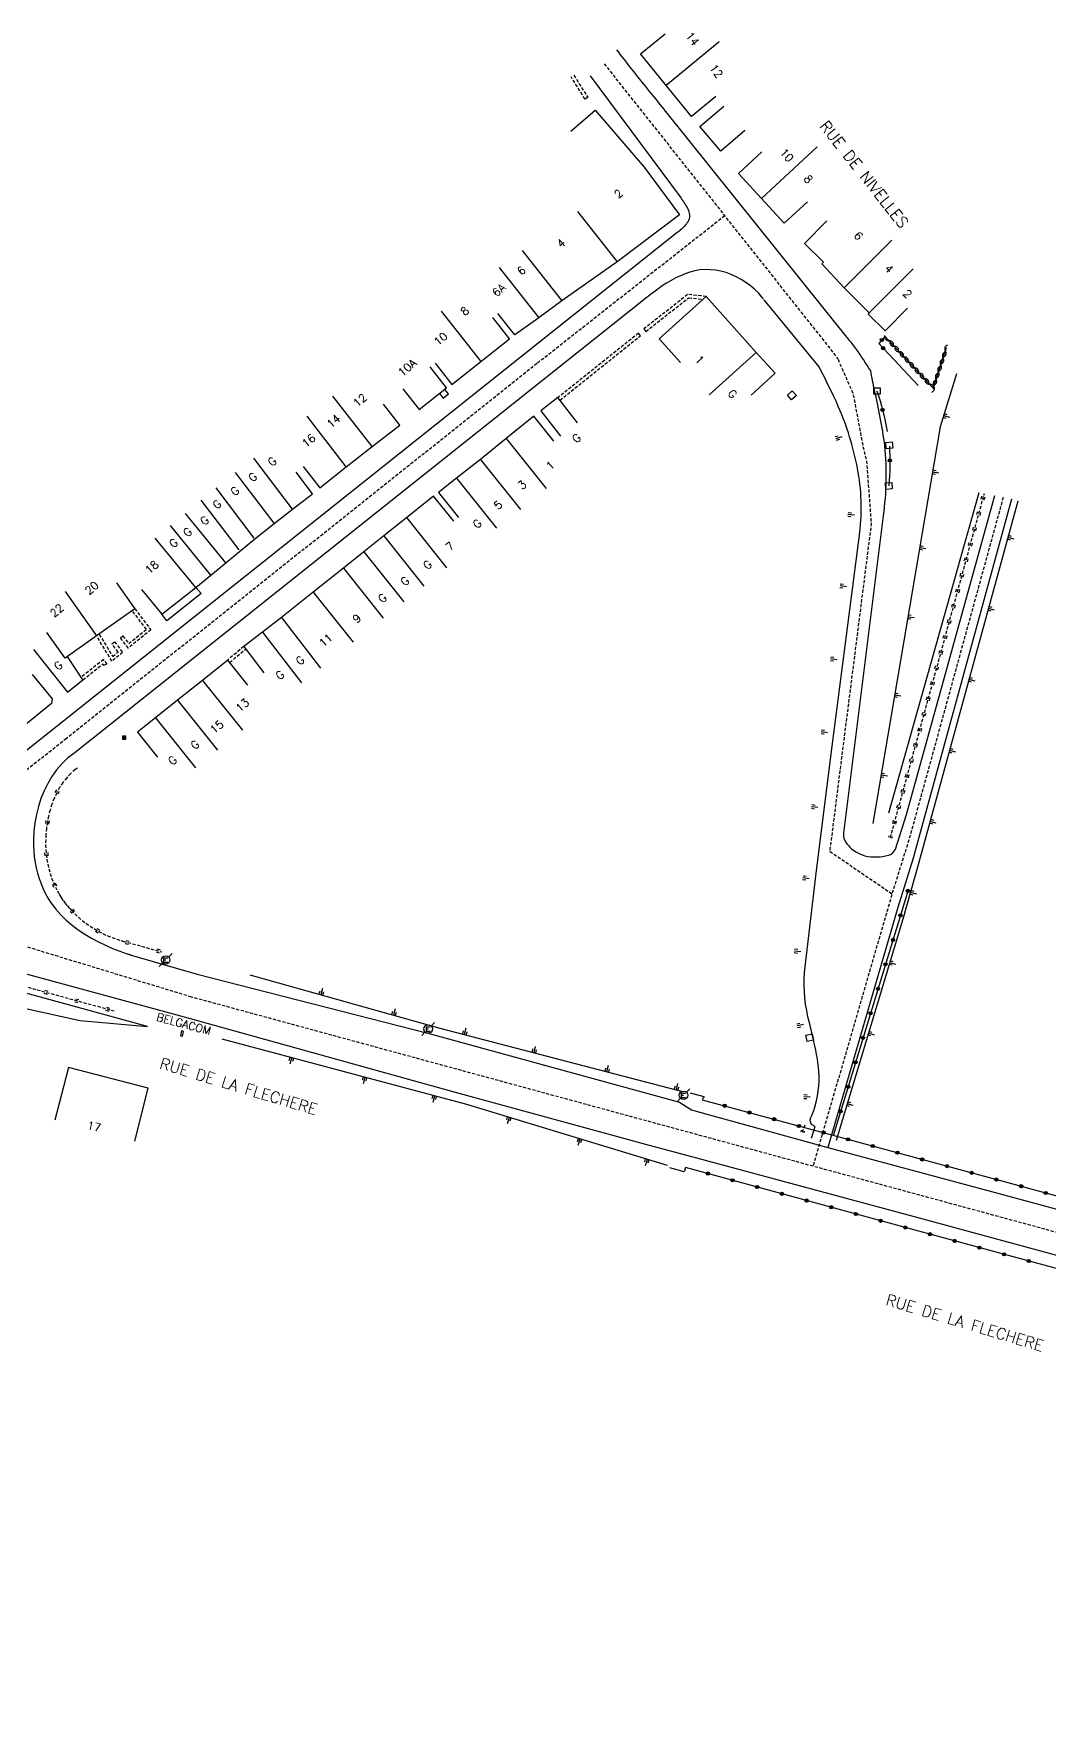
# Model space of a CAD drawing. Header units: millimetres. Extents: x 146000 to 147000, y 131000 to 131923.
# Drawn here: x 146687.7 to 146846.6, y 131661.8 to 131922.9 of the extents above; entities that cross this region are included whole.
import ezdxf
from ezdxf.enums import TextEntityAlignment as Align

# ---------------------------------------------------------------- set-up
doc = ezdxf.new("R2010")
doc.units = ezdxf.units.MM
doc.linetypes.add('DASHED', pattern=[0.75, 0.5, -0.25])
doc.layers.get('0').update_dxf_attribs({"linetype": 'CONTINUOUS'})
for name, color, linetype in [('W0001', 6, 'DASHED'), ('W0008', 7, 'CONTINUOUS'), ('W0100', 7, 'CONTINUOUS'), ('W0112', 1, 'DASHED'), ('W0211', 2, 'CONTINUOUS'), ('W0220', 5, 'DASHED'), ('W0310', 3, 'CONTINUOUS'), ('W0322', 7, 'CONTINUOUS'), ('W0330', 7, 'CONTINUOUS'), ('W0471', 7, 'CONTINUOUS'), ('W0984', 7, 'CONTINUOUS'), ('W0989', 7, 'CONTINUOUS'), ('W0991', 7, 'CONTINUOUS'), ('W1102', 7, 'CONTINUOUS')]:
    doc.layers.add(name, color=color, linetype=linetype)
doc.styles.get("Standard").update_dxf_attribs({"font": 'romans.shx', "width": 0.85})

# ---------------------------------------------------------------- blocks, each defined once
blk = doc.blocks.new('t211o')
at = {"color": 0, "linetype": 'Continuous'}
for p, q in [((-0.29, 0.5), (-0.29, 0)), ((0, 1), (0, 0)), ((0.29, 0.5), (0.29, 0))]:
    blk.add_line(p, q, dxfattribs=at)
blk = doc.blocks.new('t310o')
at = {"color": 0, "linetype": 'Continuous'}
for centre, start, end in [((-0.5, 0.38), 216.8699, 323.1304), ((0.5, -0.37), 36.8699, 143.1303)]:
    blk.add_arc(centre, 0.625, start, end, dxfattribs=at)
blk = doc.blocks.new('t322o')
at = {"color": 0, "linetype": 'Continuous'}
for radius in [0.25, 0.15]:
    blk.add_circle((0, 0), radius, dxfattribs=at)
blk = doc.blocks.new('t112o')
at = {"color": 0, "linetype": 'Continuous'}
for p, q in [((-0.5, 0.5), (0.5, 0.5)), ((-0.5, -0.5), (-0.5, 0.5)), ((0.5, 0.5), (0.5, -0.5)), ((0.5, -0.5), (-0.5, -0.5))]:
    blk.add_line(p, q, dxfattribs=at)
blk = doc.blocks.new('T471')
for p, q in [((-0.333334, 0.333334), (-0.333334, -0.333334)), ((-0.333334, 0.333334), (0.333334, 0.333334)), ((-0.333334, 0), (0, 0)), ((0.500001, 0.500001), (1.000002, 1.000002)), ((-0.500001, -0.500001), (-1.000002, -1.000002)), ((-0.333334, -0.333334), (0.333334, -0.333334))]:
    blk.add_line(p, q)
blk.add_ellipse((0, 0), major_axis=(0.471405, 0.471405), ratio=1, start_param=5.4977871438, end_param=11.780972451)
blk = doc.blocks.new('t330o')
at = {"color": 0, "linetype": 'Continuous'}
for p, q in [((0.25, -0.25), (-0.25, 0.25)), ((-0.25, -0.25), (0.25, 0.25)), ((-0.25, 0.25), (-0.25, -0.25)), ((0.25, 0.25), (-0.25, 0.25)), ((0.25, -0.25), (0.25, 0.25)), ((-0.25, -0.25), (0.25, -0.25)), ((-0.25, -0.25), (-0.25, -0.25))]:
    blk.add_line(p, q, dxfattribs=at)
blk = doc.blocks.new('t220o')
at = {"color": 0, "linetype": 'Continuous'}
for p, q in [((-0.25, 0.25), (0.25, 0.25)), ((-0.25, -0.25), (0.25, -0.25))]:
    blk.add_line(p, q, dxfattribs=at)

msp = doc.modelspace()

# ---------------------------------------------------------------- linework, layer by layer
at = {"layer": 'W0001', "flags": 128}
for points in [[(146776.96, 131918.15), (146813.53, 131872.05)], [(146821.96, 131788.42), (146812.28, 131795.04), (146813.5, 131804.75), (146818.77, 131846.2), (146818.06, 131856.05), (146817.52, 131858.13), (146815.96, 131866.48), (146813.53, 131872.05), (146813.53, 131872.05)], [(146839.35, 131850.4), (146824.77, 131797.44), (146821.96, 131788.42), (146810.68, 131749.55), (146809.63, 131745.91), (146809.63, 131745.91)], [(146712.46, 131772.34), (146686.05, 131780.37), (146672.94, 131796.8)], [(147000, 131729.97), (146979.83, 131723.55), (146969.71, 131720.21), (146958, 131716.96), (146947.84, 131715.13), (146929, 131714.92), (146913.59, 131717.67), (146887.44, 131724.78), (146864.64, 131730.97), (146809.63, 131745.91), (146712.46, 131772.34), (146712.46, 131772.34)]]:
    msp.add_lwpolyline(points, dxfattribs=at)
at = {"layer": 'W0001'}
msp.add_lwpolyline([(146795.82, 131894.37), (146766.47, 131871.29), (146692.92, 131812.75), (146652.54, 131780.52), (146612.68, 131748.71), (146601.76, 131740.09), (146592.11, 131732.9), (146530.41, 131691.62), (146452.63, 131639.59)], dxfattribs=at)
at = {"layer": 'W0008'}
for points in [[(146778.9, 131920.31), (146779.2, 131919.93), (146779.5, 131919.54), (146779.8, 131919.16), (146780.1, 131918.78), (146780.4, 131918.4), (146780.69, 131918.02), (146780.99, 131917.63), (146781.29, 131917.25), (146781.59, 131916.87), (146781.89, 131916.49), (146782.2, 131916.11), (146782.5, 131915.73), (146782.81, 131915.34), (146783.13, 131914.94), (146783.45, 131914.56), (146783.76, 131914.16), (146784.07, 131913.76), (146784.4, 131913.38), (146784.72, 131912.99), (146785.03, 131912.59), (146785.34, 131912.21), (146785.65, 131911.82), (146785.98, 131911.42), (146786.29, 131911.03), (146786.31, 131911), (146786.33, 131910.97), (146786.35, 131910.94), (146786.37, 131910.91), (146786.4, 131910.88), (146786.43, 131910.86), (146786.45, 131910.83), (146786.47, 131910.8), (146786.49, 131910.77), (146786.51, 131910.74), (146786.54, 131910.7), (146786.56, 131910.68), (146814.7, 131875.66), (146814.72, 131875.63), (146814.74, 131875.61), (146814.76, 131875.57), (146814.78, 131875.54), (146814.81, 131875.51), (146814.84, 131875.49), (146814.86, 131875.46), (146814.89, 131875.43), (146814.91, 131875.4), (146814.93, 131875.37), (146814.95, 131875.34), (146814.97, 131875.31), (146815.14, 131875.11), (146815.29, 131874.9), (146815.46, 131874.69), (146815.62, 131874.48), (146815.79, 131874.28), (146815.94, 131874.06), (146816.1, 131873.86), (146816.25, 131873.64), (146816.4, 131873.43), (146816.56, 131873.22), (146816.71, 131873.01), (146816.87, 131872.79), (146817.03, 131872.58), (146817.17, 131872.36), (146817.31, 131872.14), (146817.46, 131871.93), (146817.61, 131871.71), (146817.75, 131871.49), (146817.89, 131871.26), (146818.03, 131871.05), (146818.18, 131870.82), (146818.3, 131870.6), (146818.44, 131870.38), (146818.59, 131870.15)], [(146774.79, 131916.23), (146789, 131897.12)], [(146788.99, 131897.11), (146789.01, 131897.07), (146789.03, 131897.05), (146789.05, 131897.02), (146789.08, 131896.98), (146789.1, 131896.96), (146789.13, 131896.93), (146789.15, 131896.9), (146789.17, 131896.88), (146789.2, 131896.84), (146789.22, 131896.81), (146789.24, 131896.78), (146789.27, 131896.75), (146789.41, 131896.55), (146789.55, 131896.33), (146789.68, 131896.13), (146789.82, 131895.91), (146789.95, 131895.69), (146790.06, 131895.46), (146790.14, 131895.23), (146790.22, 131895), (146790.28, 131894.78), (146790.31, 131894.55), (146790.32, 131894.32), (146790.29, 131894.1), (146790.24, 131893.9), (146790.18, 131893.7), (146790.09, 131893.5), (146789.97, 131893.32), (146789.84, 131893.13), (146789.7, 131892.95), (146789.55, 131892.78), (146789.38, 131892.61), (146789.21, 131892.45), (146789.04, 131892.29), (146788.87, 131892.15), (146788.69, 131892), (146788.66, 131891.98), (146788.63, 131891.95), (146788.61, 131891.93), (146788.57, 131891.9), (146788.54, 131891.88), (146788.5, 131891.85), (146788.48, 131891.84), (146788.45, 131891.82), (146788.42, 131891.78), (146788.4, 131891.76), (146788.36, 131891.74), (146788.33, 131891.72), (146707.58, 131827.45), (146612.84, 131752.15)], [(146801.9, 131881.34), (146801.88, 131881.37), (146801.86, 131881.41), (146801.83, 131881.44), (146801.82, 131881.46), (146801.79, 131881.5), (146801.77, 131881.52), (146801.74, 131881.54), (146801.71, 131881.57), (146801.69, 131881.61), (146801.67, 131881.63), (146801.65, 131881.66), (146801.63, 131881.69), (146801.08, 131882.33), (146800.47, 131882.9), (146799.83, 131883.47), (146799.13, 131883.97), (146798.4, 131884.44), (146797.63, 131884.85), (146796.85, 131885.21), (146796.05, 131885.51), (146795.23, 131885.73), (146794.39, 131885.89), (146793.56, 131885.97), (146792.74, 131885.99), (146791.95, 131885.92), (146791.16, 131885.78), (146790.39, 131885.59), (146789.63, 131885.33), (146788.89, 131885.02), (146788.16, 131884.67), (146787.45, 131884.29), (146786.73, 131883.86), (146786.05, 131883.42), (146785.37, 131882.94), (146784.72, 131882.46), (146784.08, 131881.98), (146784.06, 131881.96), (146784.02, 131881.93), (146783.99, 131881.91), (146783.96, 131881.88), (146783.93, 131881.86), (146783.9, 131881.83), (146783.87, 131881.81), (146783.85, 131881.79), (146783.81, 131881.77), (146783.79, 131881.74), (146783.75, 131881.71), (146783.72, 131881.69)], [(146783.71, 131881.69), (146694.26, 131810.52), (146694.25, 131810.51), (146694.22, 131810.49), (146694.21, 131810.49), (146694.2, 131810.48), (146694.19, 131810.47), (146694.16, 131810.45), (146694.14, 131810.45), (146694.13, 131810.44), (146694.12, 131810.43), (146694.09, 131810.41), (146694.08, 131810.4), (146694.07, 131810.39), (146693.08, 131809.64), (146692.19, 131808.77), (146691.38, 131807.84), (146690.64, 131806.81), (146689.98, 131805.72), (146689.42, 131804.56), (146688.93, 131803.35), (146688.53, 131802.12), (146688.21, 131800.84), (146687.97, 131799.55), (146687.82, 131798.24), (146687.75, 131796.93), (146687.75, 131796.03), (146687.8, 131795.13), (146687.88, 131794.25), (146688.02, 131793.38), (146688.18, 131792.52), (146688.41, 131791.68), (146688.65, 131790.85), (146688.95, 131790.04), (146689.29, 131789.26), (146689.66, 131788.48), (146690.08, 131787.75), (146690.55, 131787.03), (146691.26, 131786.09), (146692.04, 131785.2), (146692.89, 131784.36), (146693.81, 131783.58), (146694.77, 131782.85), (146695.77, 131782.16), (146696.82, 131781.53), (146697.9, 131780.95), (146699, 131780.42), (146700.12, 131779.93), (146701.25, 131779.5), (146702.39, 131779.11), (146702.44, 131779.09), (146702.49, 131779.07), (146702.54, 131779.05), (146702.61, 131779.04), (146702.66, 131779.02), (146702.72, 131779), (146702.77, 131778.98), (146702.82, 131778.97), (146702.87, 131778.95), (146702.94, 131778.94), (146702.99, 131778.92), (146703.04, 131778.9), (146713.33, 131775.91)], [(146810.57, 131870.79), (146801.97, 131881.28)], [(146751.22, 131866.64), (146751.82, 131865.9), (146752.62, 131866.55), (146752.01, 131867.28)], [(146711.37, 131769.18), (146672.02, 131779.88)]]:
    msp.add_lwpolyline(points, dxfattribs=at)
at = {"layer": 'W0008', "flags": 128}
for points in [[(146809.41, 131750.27), (146809.98, 131752.13), (146809.41, 131752.44, -0.3384), (146809.46, 131753.86, 0.0958), (146810.57, 131760.02, 0.0521), (146809.76, 131765.36, 0.0018), (146809.08, 131768.29, -0.0822), (146808.27, 131776.18), (146810.18, 131792.12), (146812.62, 131811.55), (146816.94, 131844.9, 0.0782), (146816.58, 131854.93, 0.0558), (146813.57, 131864.62, 0.0169), (146810.57, 131870.79), (146810.57, 131870.79)], [(146818.59, 131870.15, 0.0027), (146819.18, 131867.21, -0.0233), (146820.8, 131858.47, -0.0587), (146820.59, 131847.5), (146814.38, 131797.95, 0.1793), (146814.81, 131796.44, 0.0887), (146816, 131795.23, 0.1739), (146819.66, 131794.24, 0.0738), (146821.4, 131794.49, 0.2433), (146822.5, 131795.46), (146824.24, 131800.86), (146838.05, 131850.69), (146838.05, 131850.69)], [(146713.33, 131775.91), (146749.39, 131766.71), (146788.73, 131755.93), (146790.65, 131754.71), (146793.25, 131754.01), (146811.96, 131748.83), (146838.89, 131741.6), (146883.72, 131729.47), (146899.18, 131725.21), (146914.68, 131720.99, 0.0278), (146918.62, 131720.26, -0.0041), (146921.21, 131719.83), (146921.3, 131719.63), (146931, 131718.47, 0.033), (146938.29, 131718.1, 0.0244), (146945.6, 131718.58, 0.0212), (146955.46, 131720.15, 0.0284), (146966.08, 131722.79), (146971.17, 131724.42), (146971.14, 131724.61), (147000, 131733.75, 0.067)], [(147000, 131726.17), (146988.51, 131722.48), (146973.45, 131717.57), (146973.34, 131717.63), (146960.54, 131713.77, -0.0416), (146950.41, 131711.73, -0.0286), (146938.72, 131710.94, -0.0236), (146926.99, 131711.38, -0.0331), (146919.65, 131712.38, -0.0126), (146912.49, 131714.35), (146875.71, 131724.35), (146826.83, 131737.66), (146788.74, 131747.91), (146784.63, 131748.99), (146753.76, 131757.44), (146711.37, 131769.18), (146711.37, 131769.18)]]:
    msp.add_lwpolyline(points, format="xyb", dxfattribs=at)
for points in [[(146840.65, 131850.11), (146825.3, 131794.03), (146822.88, 131786.33), (146811.96, 131748.83), (146811.96, 131748.83)], [(146713.13, 131836.32), (146713.96, 131835.36), (146708.63, 131831.1), (146707.82, 131832.13)]]:
    msp.add_lwpolyline(points, dxfattribs=at)
at = {"layer": 'W0100'}
for points in [[(146794.45, 131913.04), (146790.61, 131909.91), (146782.66, 131919.67), (146786.5, 131922.8)], [(146771.77, 131907.61), (146775.56, 131910.88), (146783.25, 131902), (146788.73, 131894.56), (146779.02, 131887.18), (146779.02, 131887.18), (146770.35, 131881.1), (146766.77, 131878.46), (146763.03, 131875.77), (146760.36, 131879.13)], [(146798.97, 131907.69), (146795.2, 131904.49), (146791.93, 131908.32), (146795.7, 131911.53)], [(146808.77, 131896.56), (146805.12, 131893.22), (146797.99, 131901.01), (146801.63, 131904.36)], [(146811.79, 131893.58), (146808.31, 131890.07), (146811.24, 131887.15), (146810.99, 131886.89), (146814.48, 131883.11), (146814.48, 131883.11), (146818.42, 131879.21), (146818.25, 131879.04), (146820.9, 131876.43), (146824.38, 131879.94)], [(146799.97, 131866.38), (146803.71, 131869.78), (146800.75, 131873.04), (146792.93, 131881.78), (146785.57, 131875.19), (146788.91, 131871.45)], [(146750.55, 131871.39), (146753.17, 131868.05), (146757.69, 131871.62), (146762.2, 131875.17), (146759.57, 131878.51)], [(146745.48, 131867.36), (146748.05, 131864.13), (146752.35, 131867.53), (146749.78, 131870.78)], [(146772.83, 131862.04), (146769.75, 131865.99), (146767.08, 131863.91), (146770.16, 131859.97)], [(146729.91, 131855.21), (146732.5, 131851.87), (146736.66, 131855.17), (146740.73, 131858.35), (146745.03, 131861.7), (146742.49, 131864.98)], [(146769.13, 131859.17), (146766, 131863.08), (146761.68, 131859.62), (146757.65, 131856.32), (146753.89, 131853.41), (146751.09, 131851.17), (146754.21, 131847.25)], [(146704.64, 131835.99), (146707.82, 131832.13), (146713.14, 131836.3), (146715.51, 131838.25), (146717.84, 131840.16), (146722.37, 131843.92), (146725.41, 131846.34), (146728.26, 131848.57), (146731.39, 131850.96), (146728.8, 131854.34)], [(146753.46, 131846.66), (146750.32, 131850.6), (146746.09, 131847.22), (146742.52, 131844.37), (146739.42, 131841.91), (146736.21, 131839.35), (146731.49, 131835.58), (146726.53, 131831.63), (146723.56, 131829.34), (146720.63, 131827.09), (146723.78, 131822.99)], [(146687.55, 131822.75), (146690.66, 131818.92), (146690.57, 131818.22), (146682.01, 131811.27), (146678.89, 131815.11)], [(146703.58, 131749.85), (146705.7, 131758.11), (146693.22, 131761.33), (146691.08, 131753.09)]]:
    msp.add_lwpolyline(points, dxfattribs=at)
at = {"layer": 'W0100', "flags": 128}
for points in [[(146700.74, 131837.03), (146703.6, 131833), (146697.62, 131828.75), (146692.71, 131825.26), (146689.86, 131829.29)], [(146687.78, 131826.64), (146693.07, 131819.98), (146695.5, 131821.9), (146693.06, 131825.54)], [(146721.29, 131821.07), (146718.15, 131824.99), (146714.16, 131821.81), (146710.3, 131818.71), (146706.84, 131815.95), (146704.03, 131813.7), (146707.14, 131809.79)], [(146710.74, 131766.29), (146711.06, 131766.22), (146711.21, 131766.97), (146710.89, 131767.04), (146710.74, 131766.29), (146710.74, 131766.29)]]:
    msp.add_lwpolyline(points, dxfattribs=at)
at = {"layer": 'W0112'}
for points in [[(146772.24, 131916.34), (146774.41, 131912.89), (146773.98, 131912.62), (146771.81, 131916.07)], [(146792.93, 131881.78), (146790.02, 131882.09), (146783.19, 131876.71), (146783.49, 131876.32), (146790.18, 131881.58), (146792.42, 131881.33)], [(146770.06, 131865.59), (146782.67, 131875.66), (146782.35, 131876.04), (146769.75, 131865.99)], [(146703.6, 131833), (146706.11, 131829.7), (146702.58, 131826.84), (146701.34, 131828.46), (146701.74, 131828.76), (146702.66, 131827.56), (146705.42, 131829.79), (146703.2, 131832.69)], [(146698.04, 131829), (146700.14, 131825.56), (146700.99, 131826.26), (146700.02, 131827.54), (146700.43, 131827.84), (146701.68, 131826.19), (146700.03, 131824.82), (146697.62, 131828.75)], [(146720.63, 131827.09), (146718.12, 131825.01)], [(146718.44, 131824.62), (146720.96, 131826.69)], [(146695.5, 131821.9), (146698.61, 131824.4), (146698.7, 131824.19), (146699.28, 131824.36), (146698.71, 131825.05), (146695.19, 131822.29)]]:
    msp.add_lwpolyline(points, dxfattribs=at)
at = {"layer": 'W0211'}
msp.add_line((146821.5, 131801.1), (146835.61, 131851.15), dxfattribs=at)
at = {"layer": 'W0211', "flags": 128}
for points in [[(146832.08, 131869.7), (146829.52, 131861.44), (146818.98, 131799.46), (146818.98, 131799.46)], [(146841.64, 131849.8), (146826.07, 131793), (146823.64, 131784.48), (146813.22, 131749.95), (146813.22, 131749.95)], [(146668.99, 131774.38), (146695.05, 131768.7), (146705.61, 131767.73), (146667.72, 131778.11)], [(146721.59, 131775.79), (146751.3, 131767.5), (146789.23, 131757.58), (146789.23, 131757.58)], [(146786.86, 131746.03), (146755.51, 131755.56), (146717.27, 131765.77), (146717.27, 131765.77)]]:
    msp.add_lwpolyline(points, dxfattribs=at)
at = {"layer": 'W0220'}
for p, q in [((146821.72, 131797.23), (146836.41, 131851)), ((146835.91, 131850.11), (146835.97, 131850.36)), ((146835.97, 131850.36), (146836.04, 131850.6)), ((146836.39, 131849.98), (146836.45, 131850.22)), ((146836.45, 131850.22), (146836.52, 131850.47)), ((146835.25, 131847.7), (146835.31, 131847.94)), ((146835.31, 131847.94), (146835.38, 131848.19)), ((146835.73, 131847.57), (146835.79, 131847.81)), ((146835.79, 131847.81), (146835.86, 131848.05)), ((146834.59, 131845.29), (146834.65, 131845.53)), ((146834.65, 131845.53), (146834.72, 131845.77)), ((146835.07, 131845.16), (146835.14, 131845.4)), ((146835.14, 131845.4), (146835.2, 131845.64)), ((146833.93, 131842.88), (146834, 131843.12)), ((146834, 131843.12), (146834.06, 131843.36)), ((146834.41, 131842.75), (146834.48, 131842.99)), ((146834.48, 131842.99), (146834.54, 131843.23)), ((146833.27, 131840.47), (146833.34, 131840.71)), ((146833.34, 131840.71), (146833.4, 131840.95)), ((146833.75, 131840.34), (146833.82, 131840.58)), ((146833.82, 131840.58), (146833.88, 131840.82)), ((146832.61, 131838.06), (146832.68, 131838.3)), ((146832.68, 131838.3), (146832.74, 131838.54)), ((146833.09, 131837.92), (146833.16, 131838.17)), ((146833.16, 131838.17), (146833.23, 131838.41)), ((146831.95, 131835.64), (146832.02, 131835.89)), ((146832.02, 131835.89), (146832.09, 131836.13)), ((146832.44, 131835.51), (146832.5, 131835.75)), ((146832.5, 131835.75), (146832.57, 131835.99)), ((146831.3, 131833.23), (146831.36, 131833.47)), ((146831.36, 131833.47), (146831.43, 131833.71)), ((146831.78, 131833.1), (146831.84, 131833.34)), ((146831.84, 131833.34), (146831.91, 131833.58)), ((146830.64, 131830.82), (146830.7, 131831.06)), ((146830.7, 131831.06), (146830.77, 131831.3)), ((146831.12, 131830.69), (146831.18, 131830.93)), ((146831.18, 131830.93), (146831.25, 131831.17)), ((146829.98, 131828.41), (146830.04, 131828.65)), ((146830.04, 131828.65), (146830.11, 131828.89)), ((146830.46, 131828.28), (146830.53, 131828.52)), ((146830.53, 131828.52), (146830.59, 131828.76)), ((146828.73, 131823.83), (146828.79, 131824.07)), ((146829.32, 131826), (146829.39, 131826.24)), ((146829.39, 131826.24), (146829.45, 131826.48)), ((146829.8, 131825.87), (146829.87, 131826.11)), ((146829.87, 131826.11), (146829.93, 131826.35)), ((146828, 131821.17), (146828.07, 131821.42)), ((146828.07, 131821.42), (146828.13, 131821.66)), ((146828.55, 131821.28), (146828.62, 131821.52)), ((146828.66, 131823.59), (146828.73, 131823.83)), ((146829.14, 131823.45), (146829.21, 131823.7)), ((146829.21, 131823.7), (146829.27, 131823.94)), ((146827.34, 131818.76), (146827.41, 131819)), ((146827.41, 131819), (146827.48, 131819.24)), ((146827.83, 131818.63), (146827.89, 131818.87)), ((146827.89, 131818.87), (146827.96, 131819.11)), ((146828.48, 131821.04), (146828.55, 131821.28)), ((146826.69, 131816.35), (146826.75, 131816.59)), ((146826.75, 131816.59), (146826.82, 131816.83)), ((146827.17, 131816.22), (146827.23, 131816.46)), ((146827.23, 131816.46), (146827.3, 131816.7)), ((146826.03, 131813.94), (146826.09, 131814.18)), ((146826.09, 131814.18), (146826.16, 131814.42)), ((146826.51, 131813.81), (146826.57, 131814.05)), ((146826.57, 131814.05), (146826.64, 131814.29)), ((146825.37, 131811.53), (146825.43, 131811.77)), ((146825.43, 131811.77), (146825.5, 131812.01)), ((146825.85, 131811.4), (146825.92, 131811.64)), ((146825.92, 131811.64), (146825.98, 131811.88)), ((146824.71, 131809.12), (146824.78, 131809.36)), ((146824.78, 131809.36), (146824.84, 131809.6)), ((146825.19, 131808.98), (146825.26, 131809.23)), ((146825.26, 131809.23), (146825.32, 131809.47)), ((146824.05, 131806.7), (146824.12, 131806.95)), ((146824.12, 131806.95), (146824.18, 131807.19)), ((146824.53, 131806.57), (146824.6, 131806.81)), ((146824.6, 131806.81), (146824.66, 131807.05)), ((146823.39, 131804.29), (146823.46, 131804.53)), ((146823.46, 131804.53), (146823.52, 131804.77)), ((146823.87, 131804.16), (146823.94, 131804.4)), ((146823.94, 131804.4), (146824.01, 131804.64)), ((146822.73, 131801.88), (146822.8, 131802.12)), ((146822.8, 131802.12), (146822.87, 131802.36)), ((146823.22, 131801.75), (146823.28, 131801.99)), ((146823.28, 131801.99), (146823.35, 131802.23)), ((146822.08, 131799.47), (146822.14, 131799.71)), ((146822.14, 131799.71), (146822.21, 131799.95)), ((146822.56, 131799.34), (146822.62, 131799.58)), ((146822.62, 131799.58), (146822.69, 131799.82)), ((146821.48, 131797.3), (146821.55, 131797.54)), ((146821.96, 131797.17), (146822.03, 131797.41)), ((146807.75, 131751.29), (146807.83, 131751.53)), ((146807.99, 131751.21), (146808.45, 131752.63)), ((146808.23, 131751.14), (146808.3, 131751.37))]:
    msp.add_line(p, q, dxfattribs=at)
for points in [[(146694.65, 131808.16), (146694.63, 131808.14), (146694.59, 131808.11), (146694.57, 131808.09), (146694.53, 131808.06), (146694.5, 131808.04), (146694.47, 131808.02), (146694.44, 131808), (146694.41, 131807.98), (146694.38, 131807.95), (146694.36, 131807.93), (146694.32, 131807.9), (146694.29, 131807.88), (146693.59, 131807.27), (146692.96, 131806.61), (146692.37, 131805.87), (146691.85, 131805.08), (146691.39, 131804.25), (146690.99, 131803.39), (146690.64, 131802.48), (146690.36, 131801.55), (146690.11, 131800.61), (146689.93, 131799.65), (146689.78, 131798.68), (146689.7, 131797.7), (146689.67, 131796.93), (146689.66, 131796.14), (146689.7, 131795.37), (146689.76, 131794.6), (146689.87, 131793.85), (146689.99, 131793.09), (146690.16, 131792.36), (146690.36, 131791.63), (146690.6, 131790.91), (146690.88, 131790.21), (146691.18, 131789.53), (146691.52, 131788.86), (146691.67, 131788.6), (146691.83, 131788.33), (146691.98, 131788.07), (146692.15, 131787.8), (146692.32, 131787.55), (146692.5, 131787.3), (146692.68, 131787.05), (146692.88, 131786.81), (146693.07, 131786.57), (146693.27, 131786.33), (146693.48, 131786.1), (146693.68, 131785.87), (146694.22, 131785.32), (146694.79, 131784.8), (146695.37, 131784.3), (146695.99, 131783.83), (146696.63, 131783.4), (146697.29, 131782.98), (146697.96, 131782.59), (146698.64, 131782.24), (146699.34, 131781.92), (146700.06, 131781.63), (146700.78, 131781.38), (146701.52, 131781.15), (146701.54, 131781.14), (146701.56, 131781.13), (146701.59, 131781.13), (146701.61, 131781.13), (146701.63, 131781.12), (146701.64, 131781.1), (146701.67, 131781.1), (146701.69, 131781.09), (146701.71, 131781.09), (146701.74, 131781.08), (146701.76, 131781.07), (146701.78, 131781.07), (146707.8, 131779.41)], [(146670.27, 131778.43), (146700.35, 131770.18)]]:
    msp.add_lwpolyline(points, dxfattribs=at)
at = {"layer": 'W0310', "flags": 128}
msp.add_lwpolyline([(146820.74, 131875.69), (146828.4, 131867.47), (146829.57, 131870.97), (146830.51, 131873.82), (146830.51, 131873.82)], dxfattribs=at)
at = {"layer": 'W0322'}
msp.add_line((146824.49, 131789.02), (146812.77, 131750.67), dxfattribs=at)
at = {"layer": 'W0322', "flags": 128}
for points in [[(146820.86, 131875.52), (146819.89, 131874.46), (146826.04, 131867.88), (146826.04, 131867.88)], [(146790.41, 131757.37), (146792.55, 131756.79), (146792.5, 131756.56), (146792.5, 131756.56)], [(146792.45, 131756.6), (146792.29, 131756.3), (146839.51, 131743.5), (146884.48, 131731.26), (146884.58, 131731.55), (146884.58, 131731.55)], [(146881.61, 131720.37), (146881.69, 131720.69), (146825.57, 131735.92), (146789.69, 131745.72), (146789.54, 131745.37), (146789.54, 131745.37)], [(146789.64, 131745.35), (146789.5, 131745.02), (146787.26, 131745.64), (146787.26, 131745.64)]]:
    msp.add_lwpolyline(points, dxfattribs=at)
for points in [[(146819.62, 131867.02, -0.03753), (146821.22, 131860.7, -0.03753)], [(146821.56, 131858.42, -0.035966), (146821.48, 131852.18), (146821.48, 131852.18)]]:
    msp.add_lwpolyline(points, format="xyb", dxfattribs=at)
at = {"layer": 'W1102'}
for points in [[(146786.65, 131914.8), (146794.97, 131921.61)], [(146801.56, 131897.11), (146810.25, 131905.17)], [(146772.83, 131895.05), (146779.02, 131887.18)], [(146764.16, 131888.96), (146770.35, 131881.1)], [(146760.58, 131886.32), (146766.77, 131878.46)], [(146751.49, 131879.47), (146757.69, 131871.62)], [(146793.41, 131866.4), (146800.75, 131873.04)], [(146740.73, 131858.35), (146734.58, 131866.23)], [(146736.66, 131855.17), (146730.52, 131863.07)], [(146761.68, 131859.62), (146767.91, 131851.8)], [(146728.26, 131848.57), (146722.19, 131856.52)], [(146757.61, 131856.38), (146763.89, 131848.51)], [(146725.38, 131846.38), (146719.34, 131854.29)], [(146753.89, 131853.41), (146760.13, 131845.59)], [(146722.28, 131844.02), (146716.31, 131851.88)], [(146717.84, 131840.16), (146711.51, 131847.9)], [(146719.89, 131842.21), (146713.99, 131849.96)], [(146715.51, 131838.25), (146709.17, 131845.99)], [(146746.08, 131847.23), (146752.33, 131839.41)], [(146713.14, 131836.3), (146706.8, 131844.04)], [(146742.51, 131844.38), (146748.76, 131836.55)], [(146739.42, 131841.91), (146745.66, 131834.09)], [(146736.21, 131839.35), (146742.45, 131831.53)], [(146692.69, 131835.68), (146697.62, 131828.75)], [(146731.49, 131835.58), (146737.72, 131827.77)], [(146723.56, 131829.34), (146729.65, 131821.41)], [(146726.53, 131831.63), (146732.64, 131823.71)], [(146714.16, 131821.81), (146720.41, 131814.01)], [(146710.3, 131818.71), (146716.54, 131810.9)], [(146706.84, 131815.95), (146713.09, 131808.14)]]:
    msp.add_lwpolyline(points, dxfattribs=at)
at = {"layer": 'W1102', "flags": 128}
for points in [[(146814.48, 131883.11), (146821.95, 131890.6)], [(146818.42, 131879.21), (146825.29, 131886.1)]]:
    msp.add_lwpolyline(points, dxfattribs=at)

# ---------------------------------------------------------------- block references
at = {"layer": 'W0112'}
for p, rotation in [((146806.33, 131866.34), 311.3036718354482), ((146821.55, 131858.53), 273.9057), ((146821.48, 131852.18), 273.9057), ((146809.11, 131765.99), 100.516)]:
    msp.add_blockref('t112o', p, dxfattribs=dict(at, rotation=rotation))
msp.add_blockref('t112o', (146819.62, 131867.02), dxfattribs=at)
at = {"layer": 'W0211'}
for p, rotation in [((146830.05, 131863.15), 252.772158510942), ((146813.18, 131859.56), 286.8522186347165), ((146828.31, 131854.34), 260.3472864502174), ((146815.09, 131847.71), 264.4376856923183), ((146826.3, 131842.52), 260.3472864499567), ((146840.09, 131844.14), 254.672764532865), ((146813.85, 131836.57), 262.6075482392401), ((146824.46, 131831.7), 264.231491265392), ((146837.05, 131833.05), 254.672764532865), ((146812.37, 131825.16), 262.696674354868), ((146834.01, 131821.96), 254.672764532865), ((146822.39, 131819.51), 260.3472864499008), ((146810.91, 131813.76), 262.696674354868), ((146830.97, 131810.87), 254.672764532865), ((146820.26, 131806.99), 260.347286449848), ((146809.41, 131802.06), 262.696674354868), ((146827.93, 131799.78), 254.672764532865), ((146808.04, 131790.94), 262.9929998397488), ((146824.89, 131788.69), 254.672764532865), ((146806.71, 131779.51), 263.7083826340346), ((146821.6, 131777.71), 254.0862546077991), ((146732.66, 131772.7), 344.4061656057204), ((146744.02, 131769.53), 344.4061656057204), ((146755.11, 131766.5), 345.339675302234), ((146807.15, 131767.83), 282.6337522282227), ((146818.27, 131766.69), 253.2106480916468), ((146765.96, 131763.67), 345.339675302234), ((146728.16, 131762.86), 165.0461077202278), ((146777.36, 131760.68), 345.339675302234), ((146739.61, 131759.81), 165.0461077202278), ((146788.21, 131757.85), 345.339675302234), ((146750.5, 131756.9), 165.0461077202278), ((146808.19, 131756.75), 267.4966713031975), ((146762.16, 131753.54), 163.0859568261362), ((146814.95, 131755.68), 253.2106480916468), ((146773.22, 131750.17), 163.0859568261362), ((146783.73, 131746.98), 163.0859568261362)]:
    msp.add_blockref('t211o', p, dxfattribs=dict(at, rotation=rotation))
at = {"layer": 'W0220'}
for p, rotation in [((146691.46, 131804.37), 241.0441489269066), ((146689.92, 131799.64), 261.8099288583152), ((146689.76, 131794.65), 274.406519245728), ((146691.04, 131789.84), 294.0347533781095), ((146693.83, 131785.72), 314.3734921905632), ((146697.78, 131782.7), 329.896705948827), ((146702.42, 131780.89), 344.5582652182662), ((146707.24, 131779.56), 344.5582652182662), ((146689.71, 131773.1), 344.6610772758959), ((146694.53, 131771.77), 344.6610772758959), ((146699.35, 131770.45), 344.6610772758959)]:
    msp.add_blockref('t220o', p, dxfattribs=dict(at, rotation=rotation))
at = {"layer": 'W0310'}
for p, rotation in [((146821.53, 131874.84), 312.9539479003336), ((146822.32, 131874), 312.9539479003336), ((146823.1, 131873.15), 312.9539479003336), ((146830.32, 131873.24), 71.55417980024646), ((146823.89, 131872.31), 312.9539479003336), ((146824.68, 131871.46), 312.9539479003336), ((146825.46, 131870.62), 312.9539479003336), ((146829.59, 131871.05), 71.55417980024646), ((146829.96, 131872.15), 71.55417980024646), ((146826.25, 131869.77), 312.9539479003336), ((146827.04, 131868.93), 312.9539479003336), ((146827.82, 131868.08), 312.9539479003336), ((146828.5, 131867.77), 71.5532869354884), ((146828.86, 131868.86), 71.5532869354884), ((146829.23, 131869.96), 71.5532869354884)]:
    msp.add_blockref('t310o', p, dxfattribs=dict(at, rotation=rotation))
at = {"layer": 'W0322'}
for p, rotation in [((146820.38, 131874.99), 313.048298487334), ((146820.58, 131873.72), 313.048298487334), ((146820.49, 131864.07), 284.4913926615295), ((146821.63, 131856.17), 270.4993820999684), ((146824.46, 131788.92), 253.0041901196131), ((146823.29, 131785.1), 253.0041901196131), ((146822.12, 131781.27), 253.0041901196131), ((146820.95, 131777.45), 253.0041901196131), ((146819.78, 131773.62), 253.0041901196131), ((146818.61, 131769.8), 253.0041901196131), ((146817.44, 131765.97), 253.0041901196131), ((146816.28, 131762.14), 253.0041901196131), ((146815.11, 131758.32), 253.0041901196131), ((146795.82, 131755.35), 344.8270444225714), ((146799.68, 131754.3), 344.8270444225714), ((146803.54, 131753.25), 344.8270444225714), ((146813.94, 131754.49), 253.0041901196131), ((146807.4, 131752.2), 344.8270444225714), ((146811.26, 131751.16), 344.8270444225714), ((146815.12, 131750.11), 344.8270444225714), ((146818.98, 131749.06), 344.8270444225714), ((146822.84, 131748.02), 344.8270444225714), ((146826.7, 131746.97), 344.8270444225714), ((146830.56, 131745.92), 344.8270444225714), ((146793.18, 131744.76), 164.7389647591), ((146797.04, 131743.71), 164.7389647591), ((146834.42, 131744.88), 344.8270444225714), ((146838.29, 131743.83), 344.8270444225714), ((146842.15, 131742.78), 344.7720941076844), ((146800.9, 131742.66), 164.7389647591), ((146804.76, 131741.6), 164.7389647591), ((146808.62, 131740.55), 164.7389647591), ((146846, 131741.73), 344.7720941076844), ((146812.48, 131739.5), 164.7389647591), ((146816.33, 131738.45), 164.7389647591), ((146820.19, 131737.39), 164.7389647591), ((146824.05, 131736.34), 164.7389647591), ((146827.91, 131735.29), 164.8147985356109), ((146831.77, 131734.24), 164.8147985356109), ((146835.63, 131733.19), 164.8147985356109), ((146839.49, 131732.15), 164.8147985356109), ((146843.35, 131731.1), 164.8147985356109)]:
    msp.add_blockref('t322o', p, dxfattribs=dict(at, rotation=rotation))
at = {"layer": 'W0330'}
msp.add_blockref('t330o', (146701.93, 131812.86), dxfattribs=at)
at = {"layer": 'W0471'}
for p in [(146708.43, 131778.13), (146749.46, 131767.35), (146789.37, 131756.99)]:
    msp.add_blockref('T471', p, dxfattribs=at)

# ---------------------------------------------------------------- texts
at = {"layer": 'W0984'}
msp.add_text('BELGACOM', height=1.25, rotation=344.8722, dxfattribs=at).set_placement((146711.26, 131768.15), align=Align.MIDDLE)
at = {"layer": 'W0989'}
for s, rotation, p in [('RUE DE NIVELLES', 308.466, (146817.63, 131900.87)), ('RUE DE LA FLECHERE', 343.3005, (146719.85, 131758.39)), ('RUE DE LA FLECHERE', 343.3005, (146833.36, 131721.46))]:
    msp.add_text(s, height=1.75, rotation=rotation, dxfattribs=at).set_placement(p, align=Align.MIDDLE)
at = {"layer": 'W0991'}
for s, rotation, p in [('14', 306.54, (146790.78, 131922.04)), ('12', 306.54, (146794.51, 131917)), ('10', 312.03, (146805.53, 131903.85)), ('8', 312.03, (146808.89, 131900.11)), ('2', 40.86, (146779.21, 131897.84)), ('4', 40.86, (146770.23, 131890.08)), ('6', 312.03, (146816.74, 131891.25)), ('6', 40.86, (146764.04, 131885.83)), ('4', 312.03, (146821.5, 131886.12)), ('6A', 40.86, (146760.52, 131882.8)), ('2', 312.03, (146824.39, 131882.2)), ('8', 40.86, (146755.17, 131879.52)), ('10', 40.86, (146751.41, 131875.15)), ('10A', 40.86, (146746.19, 131870.67)), ('1', 314.01, (146791.89, 131871.89)), ('12', 40.86, (146738.79, 131865.57)), ('G', 314.01, (146797.03, 131866.57)), ('14', 40.86, (146734.66, 131862.29)), ('16', 40.86, (146730.78, 131859.26)), ('G', 40.86, (146772.65, 131859.63)), ('G', 40.86, (146725.07, 131855.99)), ('1', 40.86, (146768.53, 131855.38)), ('G', 40.86, (146722.04, 131853.56)), ('3', 40.86, (146764.16, 131852.35)), ('G', 40.86, (146719.25, 131851.38)), ('G', 40.86, (146716.45, 131849.31)), ('5', 40.86, (146760.39, 131849.19)), ('G', 40.86, (146711.84, 131844.95)), ('G', 40.86, (146714.51, 131846.77)), ('G', 40.86, (146757.12, 131846.28)), ('G', 40.86, (146709.66, 131843.25)), ('7', 40.86, (146752.87, 131842.76)), ('18', 40.86, (146706.26, 131839.49)), ('G', 40.86, (146749.35, 131839.85)), ('20', 40.86, (146696.86, 131836.25)), ('G', 40.86, (146745.83, 131837.3)), ('G', 40.86, (146742.31, 131834.64)), ('22', 40.86, (146691.4, 131832.73)), ('9', 40.86, (146738.3, 131831.48)), ('11', 40.86, (146733.45, 131828.08)), ('G', 40.86, (146691.64, 131824.12)), ('G', 40.86, (146729.44, 131824.93)), ('G', 40.86, (146726.29, 131822.63)), ('13', 40.86, (146720.41, 131817.93)), ('15', 40.86, (146716.4, 131814.54)), ('G', 40.86, (146713.01, 131811.75)), ('G', 40.86, (146709.49, 131809.32)), ('17', 348.39, (146697.24, 131752.12))]:
    msp.add_text(s, height=1.25, rotation=rotation, dxfattribs=at).set_placement(p, align=Align.MIDDLE)

doc.saveas('drawing.dxf')
